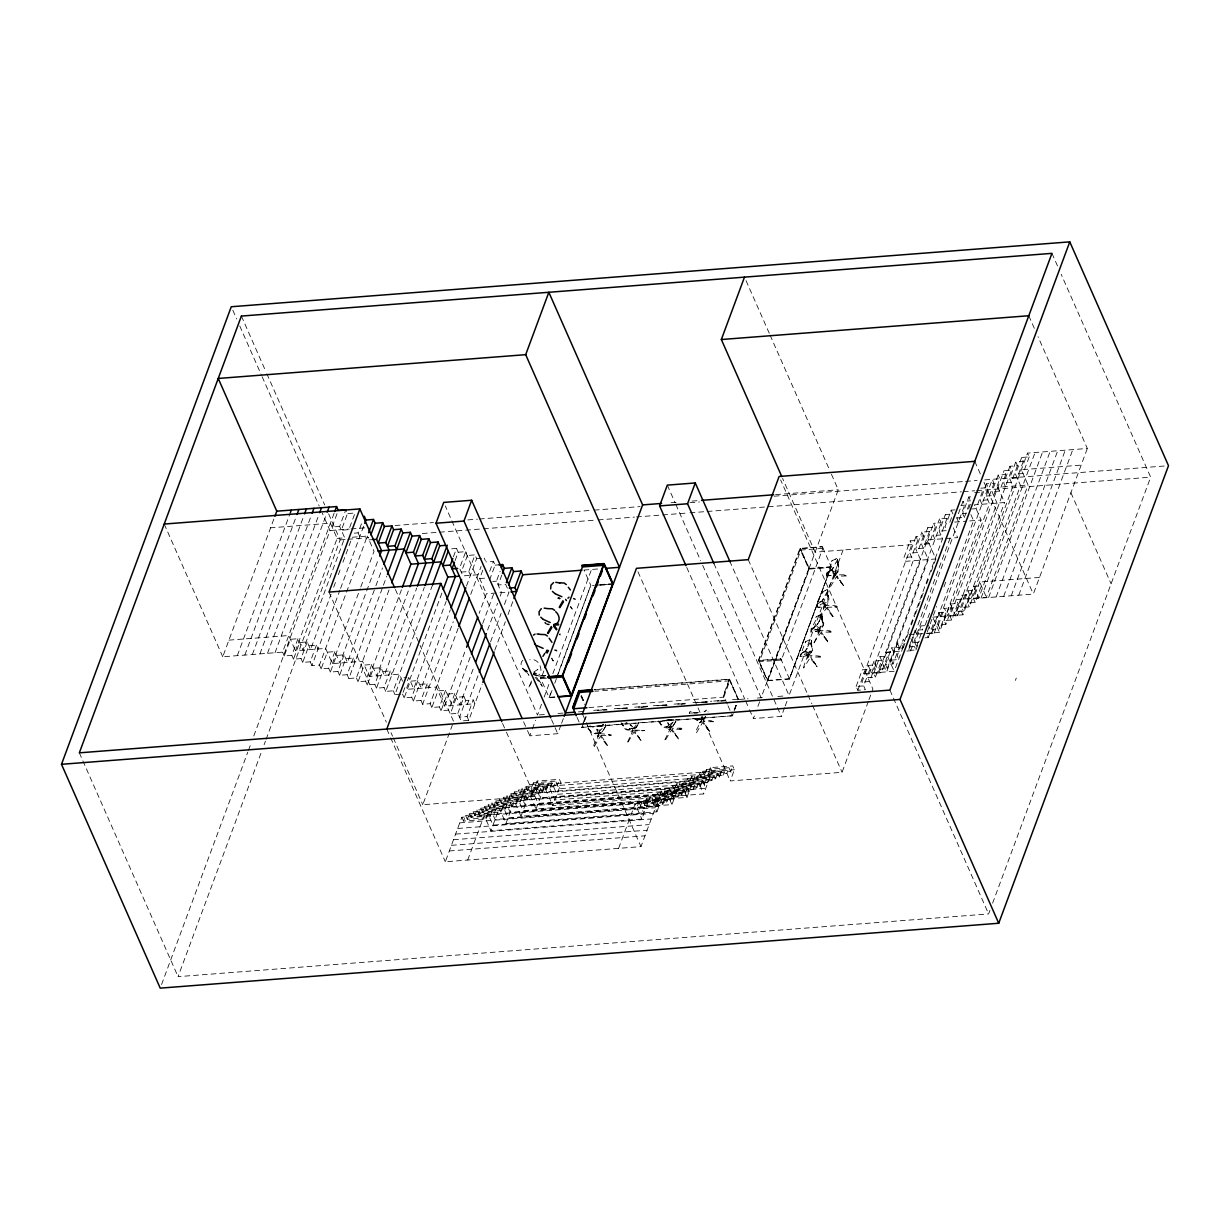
<?xml version="1.0" encoding="UTF-8"?>
<svg xmlns="http://www.w3.org/2000/svg" width="1230" height="1230" viewBox="0 0 1230 1230"><rect width="100%" height="100%" fill="white"/><g stroke="black" fill="none" stroke-linecap="round" stroke-linejoin="round"><path stroke-width="0.75" stroke-dasharray="5 3.75" d="M599.21 733.71L592.553 733.434L586.879 726.899L591.507 732.45L595.735 733.833M698.271 712.693C694.95 714.645 688.462 709.741 689.384 713.354M811.416 641.553L811.492 640.738L811.431 643.259L811.308 639.047L809.524 639.938M802.898 652.392L801.022 654.006L800.607 657.035L809.97 654.99L812.461 650.193L811.385 642.429M821.994 617.568L822.117 615.707L823.101 624.917L821.686 628.745L819.349 630.852L810.755 632.174L811.108 628.822L815.06 621.75L816.151 616.753L819.611 615.185M825.914 590.262C828.713 586.556 827.775 595.013 827.775 592.752M825.392 590.462C821.963 590.415 812.354 609.649 819.103 607.036C823.07 606.667 827.021 606.482 828.313 602.608C830.035 600.117 827.298 590.738 827.775 593.106M837.784 560.157L837.753 562.325L837.123 558.174M837.676 571.781L834.755 574.548L828.236 575.84L835.308 574.779L837.861 572.088L838.814 568.398L837.707 561.111M556.775 651.177L556.729 650.132L554.638 649.794M820.487 657.189L810.432 656.82L817.089 666.798L810.001 657.835L803.79 667.967M803.451 667.844C804.189 664.308 807.741 654.698 809.417 654.498M819.718 617.983L826.391 608.158L832.833 617.014M829.743 586.925L829.712 585.203L835.462 575.056L835.693 576.24L833.709 576.055L833.725 577.301M837.092 607.005C838.968 603.761 810.139 607.205 823.731 603.361M594.228 746.01C591.261 745.841 604.622 730.743 595.443 733.172M664.861 739.799L670.535 728.268L668.213 729.175L668.659 730.528L668.812 729.252L670.765 729.452L669.689 726.669L673.164 725.639L676.823 719.796L674.886 723.102M713.308 721.764C708.142 718.443 696.288 722.056 702.837 716.552M822.655 600.24L821.717 601.255L824.315 603.008L827.006 601.485L823.716 604.545L824.561 605.175L827.913 602.762L827.606 590.861M699.947 718.12L697.595 719.473L701.884 719.412M821.994 617.029L821.409 614.154M818.934 621.704L821.84 615.63L822.516 622.503M676.977 719.596L675.824 719.55M536.311 673.502L534.327 672.672L534.035 675.07M820.348 656.774C822.147 655.405 806.45 656.113 809.109 654.176C807.833 653.376 810.017 655.713 808.233 654.483M824.469 605.068L824.93 605.175M833.356 577.27C835.001 574.564 835.893 572.35 829.743 574.21M821.702 616.845L821.717 616.66M822.024 616.599L821.948 617.675M545.828 675.408C538.663 675.916 528.593 675.285 537.833 669.673M533.774 674.009L533.712 674.132M808.525 655.037L809.371 654.621M814.168 642.567L819.211 631.974L818.288 629.068L820.287 630.313L818.534 629.145L813.968 630.144M819.503 630.021L821.225 626.255M825.514 604.591L824.761 604.622M831.096 569.936L833.771 572.38L829.589 573.918M834.909 574.241L833.648 573.288L835.57 573.903M595.674 733.818L601.839 732.68L605.79 726.023L592.553 727.053L589.877 725.808M600.87 735.509C623.01 735.601 604.437 734.095 598.549 733.51M598.641 732.972L602.054 731.958L603.515 729.728M627.561 742.013L632.743 731.112L632.912 728.237L634.434 730.082L644.705 730.543L634.588 730.989L641.061 740.998M633.173 728.56C632.374 729.313 634.865 727.222 629.207 728.821C633.035 729.067 627.546 720.226 632.128 726.761C643.275 718.212 627.131 740.153 622.226 723.947L622.703 724.624L621.181 722.871M658.173 721.041L660.31 723.809C661.433 727.668 669.32 729.467 670.35 726.484M671.196 726.392L669.889 727.453L670.258 726.453M699.655 722.64L701.915 722.01L700.823 719.227L703.96 718.428L705.405 716.552M693.028 718.351L697.41 720.396L701.346 719.304M827.559 591.184L822.04 600.963M837.553 559.65L831.649 569.997A5.12 4.628 29.8 0 1 831.219 570.413L830.019 571.089M811.908 647.257L811.2 640.615L805.327 650.931A5.12 4.628 29.8 0 1 804.897 651.346L801.683 653.207M600.394 732.573L599.302 731.927L599.687 733.003M811.154 641.091L811.216 640.538M827.836 591.492L827.821 591.768M837.492 560.157L838.522 568.383L837.615 571.904M820.994 625.962L819.088 627.823L816.059 625.885A5.12 4.628 29.8 0 1 815.505 626.393C801.068 637.524 832.08 630.16 821.486 618.244L822.516 622.303M829.22 571.443L827.098 573.826L826.929 576.101L828.574 575.702L826.622 576.317L826.714 573.134L830.773 565.754L831.864 560.772L835.324 559.204M810.616 651.162L808.264 654.237L808.986 654.775M836.938 570.228L835.016 572.965L836.308 574.841L845.81 574.81L847.07 575.932L836.877 576.224M602.177 728.406L598.103 732.527L599.533 733.157M673.194 722.01L670.104 726.238L666.46 726.915L668.797 725.516L667.213 722.256L669.474 724.962L673.118 721.841M553.577 660.433L552.916 660.864L551.932 658.05M559.665 634.342L560.127 635.095M807.387 658.235C811.846 654.913 805.173 655.713 807.51 658.173M817.658 632.927C823.823 628.976 815.459 631.667 817.812 632.774M598.011 736.601C598.164 734.864 600.947 735.033 597.749 735.14M631.82 732.05C636.71 728.298 627.884 732.127 631.836 732.019M678.437 739.015L671.396 730.113L665.476 740.029M551.486 658.465L553.3 660.941M559.927 634.88L560.019 633.496M570.659 606.421L572.273 609.158M601.055 735.709L605.867 742.536M607.282 745.349L607.312 745.426M823.408 608.435L823.224 607.174L825.315 606.421L825.761 607.497L823.823 607.482L823.7 608.589M827.698 641.845L827.498 640.876M843.488 585.465L836.784 576.04M607.482 745.211L603.776 739.676M709.71 731.404L702.976 721.656L713.308 721.718M826.883 607.312L836.831 606.974M810.078 651.039L808.156 652.746L804.897 650.578L807.418 653.284L803.267 654.852L809.017 654.268L808.248 654.652M819.58 628.361C820.026 629.376 818.888 629.576 819.564 630.114M809.294 639.984A5.12 1.953 15.7 0 1 808.925 640.092L805.542 641.706L799.961 656.651L809.14 654.714M819.457 628.53L819.226 629.237M599.348 731.804L599.456 731.712M670.473 725.454L671.303 726.284M827.067 607.497L831.895 614.324M800.792 654.806L801.422 653.453M811.4 629.852L812.046 628.499M817.181 605.129L817.827 603.73M827.114 573.872L827.744 572.519M587.34 725.715L587.264 726.715L590.769 726.699M805.25 642.66L805.773 641.276M821.64 592.983L822.163 591.599M815.859 617.721L816.397 616.338M831.572 561.726L832.095 560.342M835.662 573.58L834.494 573.918L835.985 574.333M835.062 573.226L835.293 572.38L835.385 573.303M669.612 726.991L670.488 726.607M535.142 677.284L542.292 686.279L535.973 676.162L545.843 676.008M573.38 598.164L575.548 599.148M528.977 687.001L532.083 681.666M628.176 741.982L633.927 732.05L641.245 740.552M696.457 732.726L702.53 722.671L709.418 731.297M699.578 722.979C706.404 714.046 693.182 732.511 696.534 732.542M556.59 650.793L554.684 650.547M813.983 642.813L820.61 632.881L827.467 641.414M594.351 746.379L600.378 736.37L606.805 745.288M681.574 729.405L671.826 729.098L678.237 738.077M633.496 728.283L635.91 727.545L638.309 723.578M533.451 673.456L536.265 673.856M334.13 513.218L282.577 652.146L222.753 656.774L274.305 517.845M237.298 655.652L290.372 512.618M244.847 655.067L296.384 516.139M252.381 654.483L303.933 515.555M259.93 653.899L311.482 514.97M267.479 653.315L319.031 514.386M275.028 652.73L326.58 513.802M161.561 984.538L247.784 752.145M248.445 750.346L251.12 743.135M253.795 735.94L329.994 530.561L322.275 513.079M297.968 638.724L291.802 655.375L284.253 655.959L290.418 639.308L297.968 638.724L303.011 650.147L344.677 537.833L339.649 526.425L345.815 509.774L347.49 513.587L341.325 530.222L348.874 529.638L355.039 513.002L347.49 513.587M337.035 513.694L332.1 527.009L339.649 526.425M402.564 681.22L399.443 674.163L369.261 676.5L362.543 661.279L332.361 663.616L325.643 648.395L295.461 650.732L337.128 538.417L330.424 523.196L270.6 527.824M307.193 641.952L301.027 658.588L293.478 659.172L299.643 642.537L307.193 641.952L310.56 649.563L331.055 594.29M989.935 910.354L988.613 913.936L178.058 976.651L261.421 751.976M264.081 744.796L265.419 741.198M266.08 739.399L340.11 539.893L328.533 513.663M316.418 645.166L310.252 661.817L302.703 662.401L308.868 645.75L316.418 645.166L318.093 648.979M333.699 587.171L335.682 581.821M338.327 574.687L340.326 569.336M342.97 562.202L351.565 539.032M359.775 536.664L358.099 532.867L362.42 521.212M352.226 537.249L367.324 536.08L319.477 665.03L311.928 665.615L339.926 590.154M340.587 588.37L364.095 525.01M334.868 651.608L328.702 668.259L321.153 668.843L327.318 652.192L334.868 651.608L339.911 663.032L378.271 559.635M332.361 663.616L360.144 588.74M360.805 586.956L374.028 551.301L367.324 536.08M344.093 654.837L337.927 671.472L330.378 672.057L336.543 655.421L344.093 654.837L347.46 662.447L375.227 587.571M353.318 658.05L347.152 674.701L339.603 675.285L345.768 658.634L353.318 658.05L354.993 661.863M375.888 585.788L382.515 567.952M389.003 589.97L356.377 677.915L348.828 678.499L382.776 586.987M383.437 585.203L386.743 576.286M371.768 664.492L365.602 681.143L358.053 681.727L364.218 665.076L371.768 664.492L376.811 675.916L409.221 588.555M369.261 676.5L401.672 589.139M380.993 667.721L374.827 684.357L367.278 684.941L373.443 668.305L380.993 667.721L384.344 675.332L416.77 587.971M390.218 670.934L384.052 687.585L376.503 688.17L382.668 671.519L390.218 670.934L391.893 674.747M432.514 585.019L393.277 690.799L385.728 691.383L424.304 587.387M400.611 694.166L394.953 694.612L401.118 677.961L406.776 677.53M403.117 692.352L404.962 687.37M407.438 680.713L408.668 677.376L413.711 688.8L446.121 601.439M453.424 556.744L456.515 548.426L450.857 548.872M441.877 593.106L406.161 689.384L436.343 687.047L444.737 706.066L474.918 703.729L473.243 699.932L465.693 700.516L459.528 717.152L467.062 716.567L473.243 699.932M417.893 680.605L411.727 697.241L404.178 697.825L410.343 681.189L417.893 680.605L421.244 688.216L450.349 609.773M455.1 560.557L458.19 552.239L456.515 548.426M458.19 552.239L465.74 551.655L459.559 568.291L462.926 575.901L478.009 574.733L486.404 593.752L479.131 613.37M427.118 683.818L420.952 700.47L413.403 701.054L419.568 684.403L427.118 683.818L428.793 687.632M467.415 555.453L461.25 572.104L468.784 571.52L474.965 554.868L467.415 555.453L465.74 551.655M458.175 628.223L430.177 703.683L422.628 704.267L453.27 621.673M466.493 586.018L476.64 558.681L474.965 554.868M470.736 594.336L481.099 566.415M445.568 690.261L439.402 706.912L431.853 707.496L438.018 690.845L445.568 690.261L452.286 705.482L470.798 655.575M482.775 570.213L479.7 578.546L487.234 577.962M489.709 571.304L493.415 561.311L485.865 561.895M454.793 693.489L448.627 710.125L441.078 710.709L447.243 694.074L454.793 693.489L459.82 704.898L474.38 665.676M489.54 580.099L495.09 565.124L493.415 561.311M444.737 706.066L465.909 649.025M500.18 596.15L501.502 592.583L496.459 581.175L500.164 571.197M482.714 623.487L493.953 593.168M501.84 574.994L498.15 584.988L505.684 584.404L507.375 588.201M868.319 701.484L842.043 772.302L730.236 780.942L734.402 769.719L732.726 765.906L710.371 767.643L712.047 771.441L703.714 793.904L552.777 805.589L561.111 783.126L559.435 779.313L537.08 781.05L538.755 784.848L534.589 796.087L422.782 804.743L453.655 721.549L420.06 645.381M487.603 630.021L497.535 603.284M457.837 713.354L464.018 696.703L456.468 697.287L450.303 713.938L457.837 713.354L461.204 720.965L468.753 720.38L482.191 684.126M477.963 675.793L467.369 704.313L464.018 696.703M490.524 641.922L501.102 613.401M504.423 604.484L509.051 591.999L486.404 593.752M494.768 650.255L505.346 621.734M507.99 614.6L513.279 600.332M657.496 802.129L640.984 846.624L445.322 861.769L461.834 817.258L657.496 802.129L659.172 805.927L636.817 807.664L638.893 802.037L661.248 800.315L662.939 804.113L640.569 805.85L642.66 800.238L665.015 798.501L666.691 802.298L644.336 804.036L646.411 798.424L648.102 802.221M487.956 813.722L485.881 819.334L463.526 821.071L465.601 815.444L487.956 813.722L492.999 825.13L643.936 813.461L638.893 802.037M491.723 811.908L489.648 817.52L467.277 819.257L469.368 813.645L491.723 811.908L495.075 819.518L646.011 807.833L642.66 800.238M495.49 810.093L493.399 815.721L471.044 817.443L473.12 811.831L495.49 810.093L497.166 813.906M672.533 794.872L670.458 800.499L474.811 815.628L476.886 810.017L672.533 794.872L674.225 798.685L651.854 800.407L653.945 794.795L676.3 793.073L677.976 796.871L655.621 798.608L657.696 792.981L680.067 791.259L681.743 795.057L659.388 796.794L661.463 791.182L683.818 789.445L685.51 793.258L489.848 808.387L488.172 804.589L510.527 802.852L512.218 806.665M503.009 806.48L500.933 812.092L478.562 813.83L480.653 808.202L503.009 806.48L508.052 817.889L658.973 806.219L653.945 794.795M506.775 804.666L504.684 810.278L482.329 812.015L484.405 806.403L506.775 804.666L510.127 812.277L661.063 800.592L657.696 792.981M510.527 802.852L508.451 808.479L486.096 810.201L488.172 804.589M467.692 860.047L484.205 815.536L490.908 830.757L641.845 819.072L650.178 796.61L656.897 811.831L505.961 823.516L499.242 808.295L490.908 830.757M489.848 808.387L491.938 802.775L687.585 787.63L689.261 791.444L666.906 793.166L668.982 787.554L691.352 785.832L693.028 789.629L670.673 791.367L672.749 785.739L695.104 784.017L696.795 787.815L674.424 789.552L676.515 783.941L698.871 782.203L700.547 786.016L504.9 801.145L503.224 797.348L525.579 795.61L527.255 799.423M554.868 697.241L549.118 697.641L540.293 677.607L545.889 676.884M518.061 799.239L515.97 804.851L493.614 806.588L495.69 800.961L518.061 799.239L523.088 810.647L674.025 798.977L668.982 787.554M546.474 678.222L541 678.653L544.337 669.643M521.812 797.424L519.737 803.036L497.381 804.774L499.457 799.162L521.812 797.424L525.179 805.035L676.1 793.35L672.749 785.739M525.579 795.61L523.503 801.222L501.133 802.959L503.224 797.348M504.9 801.145L506.975 795.533L702.638 780.389L704.313 784.202L681.958 785.924L684.034 780.312L706.389 778.59L708.08 782.388L685.71 784.125L687.801 778.498L710.156 776.776L711.832 780.573L689.476 782.311L691.552 776.699L713.923 774.962L715.599 778.774L519.952 793.904L518.26 790.106L540.631 788.369L542.307 792.182M560.957 725.024L557.744 733.695L529.792 735.848L531.714 730.651M532.359 728.913L535.573 720.257M541.508 704.267L537.51 715.061L445.275 505.93M544.167 697.072L548.841 684.495M552.839 673.717L591.522 569.459M533.097 791.997L531.022 797.609L508.666 799.331L510.742 793.719L533.097 791.997L538.14 803.405L689.077 791.736L684.034 780.312M549.118 697.641L551.916 690.122M556.59 677.515L590.8 585.326L584.173 570.305M552.055 690.461L549.241 697.333L554.715 696.903M554.73 683.265L557.405 676.054M558.066 674.255L590.677 585.649L594.336 585.357M534.789 795.795L512.418 797.532L514.509 791.905L536.864 790.183L540.216 797.793L691.152 786.108L687.801 778.498M505.961 823.516L514.294 801.053L521.013 816.259L671.934 804.589L680.267 782.126L686.986 797.348L536.049 809.017L529.346 793.796L521.013 816.259M540.631 788.369L538.54 793.98L516.185 795.718L518.26 790.106M519.952 793.904L522.027 788.292L717.674 773.147L719.365 776.96L696.995 778.682L699.086 773.07L721.441 771.348L723.117 775.146L700.762 776.883L702.837 771.256L725.208 769.534L723.117 775.146M548.149 784.755L546.074 790.367L523.703 792.089L525.794 786.477L548.149 784.755L554.868 799.977L705.789 788.292L699.086 773.07M551.916 782.941L549.825 788.553L527.47 790.29L529.546 784.663L551.916 782.941L556.944 794.349L707.88 782.68L702.837 771.256M533.313 782.864L531.237 788.476L553.592 786.739L555.668 781.127L533.313 782.864L536.664 790.475M537.08 781.05L534.989 786.662L557.359 784.94L559.435 779.313M561.603 723.286L564.17 716.352M536.049 809.017L544.383 786.554L552.777 805.589M582.712 724.193L585.741 716.029M581.913 727.437L585.987 716.444M584.327 721.672L586.218 716.552M618.613 848.362L635.126 803.851L641.845 819.072M656.897 811.831L665.23 789.368L671.934 804.589M662.939 804.113L665.015 798.501M666.691 802.298L668.782 796.686L670.458 800.499M677.976 796.871L680.067 791.259M681.743 795.057L683.818 789.445M685.51 793.258L687.585 787.63M588.863 707.573L723.763 697.133L723.179 695.78L729.344 679.145L594.444 689.584M727.268 704.098L723.594 695.75L729.651 679.421L594.336 689.892M723.763 697.133L729.821 680.805L594.92 691.245M686.986 797.348L695.319 774.885L703.714 793.904M693.028 789.629L695.104 784.017M696.795 787.815L698.871 782.203M700.547 786.016L702.638 780.389M706.604 769.457L704.529 775.069L726.884 773.332L728.96 767.72L706.604 769.457L709.956 777.053L559.035 788.738L555.668 781.127M710.371 767.643L708.28 773.255L730.651 771.518L732.726 765.906M704.313 784.202L706.389 778.59M732.004 715.814L582.036 727.115M734.11 710.171L736.078 704.821M729.651 679.421L738.477 699.455L729.344 679.145M734.418 710.048L736.309 704.944M581.498 727.468L732.419 715.783L737.877 701.085M711.832 780.573L713.923 774.962M789.614 678.729L767.243 680.467L758.418 660.433L799.854 548.749L822.332 546.704L800.392 548.396L758.71 660.71L767.551 680.744L789.491 679.052L831.173 566.738L822.332 546.704M715.599 778.774L717.674 773.147M719.365 776.96L721.441 771.348M767.243 680.467L808.694 568.783L799.854 548.749M784.556 707.727L781.342 716.383L753.39 718.551L755.312 713.354M757.895 706.42L760.463 699.486M767.274 681.113L761.109 697.748L701.423 562.433M808.956 568.798L838.276 489.771L830.527 472.197M767.551 680.744L809.217 568.429L800.392 548.396M800.269 548.718L809.263 569.075L767.812 680.774L758.833 660.402M789.491 679.052L780.773 658.696L758.418 660.433M822.808 548.349L800.868 550.056L759.417 661.74L781.373 660.049L822.808 548.349L822.209 547.012M830.773 567.414L789.337 679.098L830.773 567.414L809.263 569.075M785.201 705.989L788.415 697.318M843.073 549.995L789.06 695.596L730.159 562.033M856.142 686.463L862.307 669.827L869.856 669.243L863.691 685.879L856.142 686.463L857.817 690.261L865.367 689.692L861.999 682.081L868.18 665.43L875.729 664.846L869.548 681.497L861.999 682.081M953.327 527.839L957.647 537.618L927.451 539.955L935.846 558.974L905.664 561.311L903.989 557.513L910.154 540.877L917.703 540.293L916.027 536.48L923.576 535.896L921.9 532.098L929.434 531.514L927.758 527.701L935.307 527.116L933.632 523.319L941.181 522.735L939.505 518.922L947.039 518.337L945.363 514.54L951.021 514.109M857.817 690.261L911.83 544.675L910.154 540.877M868.18 665.43L871.532 673.041L913.214 560.726L909.846 553.116L916.027 536.48M917.703 540.293L911.522 556.929L903.989 557.513M874.053 661.048L867.873 677.684L875.422 677.1L881.587 660.464L874.053 661.048L879.081 672.456L920.747 560.142L915.72 548.734L921.9 532.098M923.576 535.896L917.395 552.547L909.846 553.116M873.746 673.302L879.911 656.651L887.46 656.067L881.295 672.718L873.746 673.302L875.422 677.1M879.911 656.651L886.63 671.872L928.296 559.558L921.593 544.352L927.758 527.701M929.434 531.514L923.269 548.149L915.72 548.734M893.426 669.597L885.785 652.269L933.632 523.319M879.711 669.135L885.877 652.5L893.426 651.915L891.658 647.887L899.207 647.303L893.026 663.939L885.477 664.523L887.261 668.551L879.711 669.135L881.295 672.718M868.964 699.716L872.916 689.108L780.666 479.961M926.928 543.506L928.45 539.401M935.307 527.116L929.127 543.768L921.593 544.352M885.477 664.523L891.658 647.887M935 539.37L933.324 535.573L939.505 518.922M893.334 651.685L941.181 522.735M887.261 668.551L893.426 651.915M893.026 663.939L891.35 660.126L897.516 643.49L903.174 643.059M885.785 652.269L900.883 651.101L942.549 538.786L939.197 531.176L945.363 514.54M947.039 518.337L940.873 534.989L933.324 535.573M955.003 509.866L951.236 510.158L945.055 526.794L946.746 530.591L939.197 531.176M895.502 667.721L904.096 644.551M906.741 637.417L908.724 632.066M911.369 624.948L914.674 616.03M915.335 614.247L923.945 591.077M926.59 583.942L928.573 578.592M931.218 571.458L935.846 558.974M903.22 647.903L905.065 642.906M949.821 522.273L951.682 517.277M906.848 651.054L910.63 650.762L908.955 646.965L912.66 636.986M913.275 635.31L915.12 630.329L922.669 629.745L920.993 625.932L924.76 625.64M958.477 521.812L956.802 518.014L962.967 501.379L970.516 500.795M950.098 538.202L908.417 650.516L914.09 650.086M910.63 650.762L964.643 505.176L962.967 501.379M908.955 646.965L916.488 646.38L914.812 642.567L920.993 625.932M956.802 518.014L964.335 517.43L962.66 513.617L968.84 496.982L972.607 496.689M916.488 646.38L922.669 629.745M964.335 517.43L969.901 502.455M915.966 649.932L919.271 641.015M925.237 624.978L927.22 619.628M927.881 617.844L929.865 612.494M970.378 504.238L968.533 509.235L976.082 508.651L982.247 492.015L980.571 488.202L988.12 487.618L986.445 483.821L993.994 483.236L992.303 479.423L986.137 496.074L989.489 503.67L947.823 615.984L944.471 608.373L952.005 607.789L945.839 624.44L938.29 625.024L939.966 628.822L932.417 629.406L934.108 633.219L926.559 633.804L928.235 637.601L922.577 638.032M927.174 632.128L932.109 618.828M933.386 615.369L936.691 606.467M943.979 586.848L945.962 581.498M928.235 637.601L934.4 620.966M932.417 629.406L938.598 612.771L946.147 612.186L939.966 628.822M981.94 504.254L980.264 500.456L986.445 483.821M934.108 633.219L988.12 487.618M938.29 625.024L944.471 608.373M993.994 483.236L987.813 499.872L980.264 500.456M926.236 633.404L939.443 632.374L981.11 520.059L974.406 504.838L1004.587 502.517L997.868 487.295L1028.065 484.958L1021.346 469.737L1081.17 465.109M944.163 620.627L950.329 603.991L957.878 603.407L951.713 620.043L944.163 620.627L945.839 624.44M950.329 603.991L955.372 615.4L997.038 503.101L992.01 491.677L998.176 475.041L1005.725 474.457L1004.049 470.644L1011.598 470.06L1009.922 466.262L1017.456 465.678L1015.78 461.88L1023.329 461.296L1021.653 457.483L1029.203 456.899L1027.527 453.101L1087.335 448.473L1038.043 336.697M951.713 620.043L950.021 616.245L1004.049 470.644M1005.725 474.457L999.544 491.093L992.01 491.677M955.895 611.848L962.075 595.212L969.609 594.628L963.444 611.264L955.895 611.848L957.57 615.661L950.021 616.245M1005.417 486.711L1003.742 482.898L1009.922 466.262M957.57 615.661L1011.598 470.06M961.768 607.466L967.933 590.831L975.482 590.246L969.317 606.882L961.768 607.466L963.444 611.264M967.933 590.831L971.3 598.441L1012.967 486.127L1009.615 478.516L1015.78 461.88M1017.456 465.678L1011.291 482.314L1003.742 482.898M932.724 617.153L962.921 614.816L1004.587 502.517M967.626 603.069L973.806 586.433L981.356 585.849L975.175 602.485L967.626 603.069L969.317 606.882M973.806 586.433L978.834 597.857L1020.516 485.543L1015.473 474.119L1021.653 457.483M1023.329 461.296L1017.149 477.932L1009.615 478.516M975.175 602.485L973.499 598.687L1027.527 453.101M1029.203 456.899L1023.022 473.535L1015.473 474.119M981.048 598.103L1035.06 452.517M962.921 614.816L956.202 599.594L986.383 597.273L1028.065 484.958M988.597 597.519L1042.61 451.933M996.146 596.934L1050.159 451.349M1003.68 596.35L1057.708 450.764M1011.229 595.766L1065.257 450.18M1018.778 595.182L1072.806 449.596M973.499 598.687L1033.323 594.059L1087.335 448.473M1015.396 680.421L1016.288 678.007M992.61 903.174L1150.665 477.163L1061.198 274.321M813.891 629.96C823.116 629.668 813.061 625.132 816.259 625.655M595.351 732.988C600.194 734.187 594.797 727.115 596.842 729.113M843.488 585.588L836.323 576.901L830.373 586.879M597.365 736.432L597.242 735.371M535.25 675.316C544.982 677.838 541.385 657.358 530.345 659.818A5.12 2.537 -0.3 0 1 529.761 659.711M705.497 716.721L703.99 718.981L700.885 719.981M604.653 727.945L603.869 729.359M534.297 674.486L534.343 673.809M825.53 605.083L819.78 616.461L820.287 618.152M669.658 726.715L670.396 726.592M637.509 725.254C636.633 730.251 625.593 732.05 623.072 725.715L621.135 723.163M674.763 723.348L672.856 726.438L670.427 727.299M701.93 719.073L701.607 718.013M638.508 723.363L638.923 722.656L637.647 725.008M604.668 727.699L605.944 726.023L605.345 724.178M809.309 654.837L812.123 650.609L810.878 643.29L811.892 647.364M831.28 631.974L830.096 630.805L820.256 630.252M531.483 680.99L529.023 687.232M833.755 567.291L832.756 568.783M823.823 598.549L822.701 600.179M818.058 623.287L816.889 624.994M807.433 648.225L806.434 649.686M701.623 719.565L702.53 718.781M819.534 620.827L817.043 624.748M533.912 674.071L534.712 673.517M598.826 733.28L600.255 732.911M831.111 569.751L831.895 570.074M832.464 569.121C830.542 571.812 836.938 571.965 836.846 570.059M823.731 603.423C820.056 595.597 810.355 613.555 825.807 605.083M572.058 608.758L570.213 606.821M702.438 716.152L701.085 717.398M522.812 660.218C517.446 665.753 525.579 671.411 528.915 675.316M831.526 570.105L828.005 572.273M816.136 625.993L812.292 628.269M805.327 650.931L802.836 652.469M602.116 725.393L603.684 724.163L601.562 725.639M818.073 603.53L821.271 601.654A5.12 4.628 29.8 0 0 821.717 601.301M836.8 558.405L835.846 559.004M819.103 629.283L819.165 629.468M598.81 732.803L599.533 732.88M820.948 614.493L820.133 614.985M833.31 616.676L829.804 611.464M534.297 674.363L533.343 674.148M658.634 721.164L662.955 726.5L670.119 727.145M689.2 713.062L692.921 713M706.743 710.048L704.006 711.832A5.12 3.459 72.7 0 0 704.344 711.724L706.881 710.048L708.08 711.909M700.808 719.519L697.056 720.027L693.043 718.105M681.943 728.898C681.697 726.684 671.703 730.19 670.734 726.853M627.023 722.625L625.916 722.64M697.994 712.508L693.843 712.939M668.69 719.95L662.816 720.657M669.474 726.945L670.857 726.638M668.72 719.95L674.132 719.55M599.348 725.9L600.717 725.808L592.629 726.561M671.549 719.565L670.535 719.627M596.827 729.082L597.565 730.082C595.212 729.052 601.147 731.742 602.177 728.268M671.795 719.55L662.693 720.38M671.119 502.701L678.714 502.117M692.013 501.087L699.609 500.502M775.592 494.614L838.276 489.771M329.994 530.561L349.136 529.085M351.042 528.946L366.371 527.747M395.076 525.533L433.375 522.566M467.83 519.906L477.394 519.168M479.316 519.014L592.26 510.281M594.182 510.127L640.123 506.576M689.892 502.716L699.47 501.978M774.131 496.197L963.659 481.53M965.581 481.391L977.066 480.5M984.723 479.9L1164.672 465.986M354.317 533.159L358.099 532.867M337.128 538.417L344.677 537.833M340.11 539.893L345.845 539.447M347.752 539.293L368.785 537.664M422.305 533.528L437.603 532.344M439.51 532.19L481.576 528.946M483.482 528.792L596.273 520.059M598.18 519.921L634.511 517.107M636.417 516.954L688.031 512.971M689.953 512.818L705.236 511.634M707.158 511.48L961.414 491.816M963.321 491.662L974.79 490.77M976.697 490.632L1150.665 477.163M974.698 492.6L982.247 492.015M369 539.893L372.767 539.601M986.137 496.074L993.686 495.49L999.852 478.839L998.176 475.041M960.876 505.469L964.643 505.176M962.66 513.617L966.442 513.325M476.64 558.681L482.298 558.236M954.695 522.104L966.011 521.228M969.793 520.936L981.11 520.059M495.09 565.124L498.873 564.831M583.881 570.059L598.979 568.89M911.83 544.675L815.121 552.162L782.572 478.362M492.692 581.467L496.459 581.175M599.933 584.619L612.74 583.635M809.217 568.429L831.173 566.738M596.166 585.219L608.958 584.235M808.694 568.783L831.049 567.045M599.963 585.28L612.771 584.281M228.934 640.138L288.743 635.51L295.461 650.732M1039.488 577.423L979.68 582.051L986.383 597.273M909.262 634.711L924.345 633.542M914.812 642.567L918.595 642.275M540.293 677.607L545.766 677.192M758.71 660.71L780.65 659.019M891.35 660.126L897.008 659.695M894.179 671.288L863.983 673.625L862.307 669.827M593.675 710.356L606.744 709.356M614.201 708.772L627.254 707.757M634.711 707.188L647.764 706.174M653.407 705.743L666.599 704.713M674.132 704.129L685.433 703.253M692.967 702.684L711.801 701.223M713.692 701.069L724.993 700.193M732.527 699.609L738.185 699.178M539.37 714.907L544.952 714.476M558.005 713.462L565.462 712.893M578.5 711.878L584.112 711.447M597.303 710.387L606.621 709.664M617.814 708.788L627.146 708.08M638.324 707.204L647.657 706.481M657.051 705.759L666.476 705.036M677.776 704.16L685.31 703.575M696.611 702.699L707.927 701.823M717.336 701.1L724.87 700.516M738.753 699.486L748.071 698.763M757.388 698.04L764.829 697.456M777.883 696.457L785.324 695.873M603.315 710.264L607.113 709.971M622.318 708.788L628.023 708.357M641.322 707.327L647.011 706.881M662.217 705.713L667.921 705.267M681.22 704.237L685.018 703.944M702.115 702.622L707.819 702.176M721.118 701.146L724.916 700.854M538.755 784.848L734.402 769.719M459.759 822.87L655.405 807.741M457.668 828.497L653.33 813.353M455.592 834.109L651.239 818.965M453.501 839.721L649.163 824.592M451.425 845.333L647.072 830.204M449.334 850.96L644.997 835.816M573.441 598.902L575.179 599.41M689.999 711.34L691.199 711.755M537.756 669.381L533.62 672.195M633.588 728.468L631.897 728.283L632.312 729.144M527.47 671.334L524.134 669.474L525.225 670.273M527.255 671.411L526.24 671.011M528.931 675.039L525.425 670.535M534.804 675.101L533.866 674.501M524.749 670.089L522.842 668.382M830.819 632.266L821.04 631.866L827.483 640.845M660.664 723.793L658.957 721.426L659.895 722.64M667.844 722.84L668.613 723.855L667.798 722.548M538.955 680.482L541.077 683.357M637.54 735.325L639.662 738.2M705.897 725.931L708.019 728.837M659.465 722.041L660.003 722.81M622.811 724.778L623.41 725.7M589.047 729.144L589.647 730.051M1051.942 253.349L1058.123 267.341M1028.803 315.741L1034.953 329.717M1070.915 492.738L1111.09 583.835M974.775 461.327L980.94 475.303M984.015 482.283L1033.323 594.059M968.84 496.982L969.947 499.518M970.885 514.555L973.56 520.644L931.894 632.958L928.542 625.347M951.236 510.158L952.912 513.956M962.075 595.212L963.751 599.025M938.598 612.771L940.274 616.568M933.293 618.429L939.443 632.374M915.12 630.329L916.796 634.127M910.938 638.524L915.258 648.302M746.041 280.655L769.304 333.361M770.072 335.129L829.758 470.429M904.511 641.645L903.389 639.108L897.223 655.744L898.331 658.281M897.516 643.49L900.883 651.101M889.89 690.107L988.613 913.936M748.255 559.665L807.157 693.213M807.941 694.981L811.815 703.76M812.584 705.513L842.043 772.302M780.773 658.696L781.373 660.049M713.907 563.509L781.342 716.383M667.321 485.127L675.07 502.686M675.854 504.454L700.654 560.68M686.74 567.43L744.857 699.224M745.641 700.977L748.747 708.003M749.516 709.756L753.39 718.551M729.236 679.452L738.062 699.486M728.006 705.774L732.419 715.783M728.96 767.72L732.327 775.331M638.001 571.812L701.285 715.291M702.053 717.044L730.236 780.942M691.552 776.699L693.243 780.496M676.515 783.941L678.191 787.738M661.463 791.182L663.139 794.98M581.467 695.765L584.404 702.453M581.221 695.811L584.219 702.607M580.929 696.119L584.604 704.452M582.436 713.907L585.526 720.888M586.295 722.64L640.984 846.624M577.07 717.444L579.284 722.456M540.401 677.299L541 678.653M484.19 558.097L485.312 560.634M551.532 719.627L557.744 733.695M468.784 571.52L470.475 575.317M523.58 721.795L526.686 728.821M527.47 730.574L529.792 735.848M502.547 723.424L505.622 730.436M506.406 732.173L534.589 796.087M525.794 786.477L527.47 790.29M522.027 788.292L523.703 792.089M514.509 791.905L516.185 795.718M510.742 793.719L512.418 797.532M506.975 795.533L508.666 799.331M467.062 716.567L468.753 720.38M499.457 799.162L501.133 802.959M495.69 800.961L497.381 804.774M491.938 802.775L493.614 806.588M395.368 589.401L419.292 643.644M484.405 806.403L486.096 810.201M439.402 706.912L441.078 710.709M480.653 808.202L482.329 812.015M430.177 703.683L431.853 707.496M476.886 810.017L478.562 813.83M473.12 811.831L474.811 815.628M420.952 700.47L422.628 704.267M469.368 813.645L471.044 817.443M465.601 815.444L467.277 819.257M411.727 697.241L413.403 701.054M241.388 316.064L266.064 372.014M266.849 373.766L324.689 504.915M461.834 817.258L463.526 821.071M402.502 694.028L404.178 697.825M232.824 310.237L236.667 318.985M239.758 325.981L261.344 374.935M262.128 376.688L319.2 506.084M393.277 690.799L394.953 694.612M384.052 687.585L385.728 691.383M374.827 684.357L376.503 688.17M329.01 592.107L386.358 722.148M391.002 732.68L392.555 736.201M393.339 737.954L422.782 804.743M365.602 681.143L367.278 684.941M386.789 729.036L389.864 736.032M390.633 737.769L445.322 861.769M356.377 677.915L358.053 681.727M347.152 674.701L348.828 678.499M337.927 671.472L339.603 675.285M328.702 668.259L330.378 672.057M319.477 665.03L321.153 668.843M310.252 661.817L311.928 665.615M301.027 658.588L302.703 662.401M291.802 655.375L293.478 659.172M282.577 652.146L284.253 655.959M164.22 524.057L222.753 656.774M79.335 752.837L178.058 976.651M701.454 718.228L701.73 719.027M670.319 725.669L670.596 726.469M837.476 563.279L837.2 562.295L838.23 566.323L837.2 562.264L837.63 563.924M828.021 596.519L827.406 594.044L828.313 598.026L827.959 596.181L828.144 597.027M810.878 643.29L811.308 644.858M827.575 594.582L827.267 593.521M811.185 644.259L811.231 644.505M837.2 562.295L837.553 563.571M821.64 618.767L821.917 619.905M827.698 595.182L827.267 593.613L827.606 594.828M838.076 565.769L837.968 565.246M822.378 621.75L822.255 621.242M811.754 646.703L811.646 646.196M837.722 562.064L837.661 561.664M811.4 642.998L811.385 642.168M837.415 562.064L837.415 561.833M835.616 559.05A5.12 1.953 15.7 0 1 835.247 559.158M825.668 590.308A5.12 1.953 15.7 0 1 825.315 590.415M819.903 615.031A5.12 1.953 15.7 0 1 819.534 615.138M602.177 725.408A5.12 3.459 72.7 0 1 601.778 725.577M526.225 671.057A5.12 4.044 50 0 1 525.687 670.765M830.019 631.528L828.882 631.559L830.066 631.528M544.967 675.824L543.814 675.854L544.998 675.824M845.733 575.532L844.626 575.579L845.779 575.532M835.8 606.79L834.693 606.836L835.846 606.79M819.411 656.466L818.304 656.513L819.457 656.466M680.82 728.76L679.683 728.79L680.82 728.76M643.582 730.666L642.429 730.697L643.613 730.651M609.803 735.017L608.666 735.048L609.849 735.017M711.97 721.318L710.848 721.349L712.001 721.318M621.673 723.317L622.657 724.532L621.704 723.317M658.988 721.964L659.096 722.102M631.359 725.762L630.544 724.608L631.344 725.731M826.145 639.062L824.023 636.187L826.114 639.047M841.827 583.066L839.69 580.145L841.827 583.066M815.505 664L813.368 661.079L815.505 664M676.9 736.309L674.793 733.418L676.884 736.278"/><path stroke-width="1.5" d="M556.867 629.268L553.93 624.994L558.712 624.871M540.616 634.403A5.12 2.537 -0.3 0 0 541.231 634.449L545.29 634.619L547.396 636.018M61.5 764.307L231.271 306.747L1069.777 241.864L1168.5 465.693L998.729 923.253L160.223 988.136L61.5 764.307L900.006 699.44L1069.777 241.864M274.92 516.185L276.781 511.188L218.233 378.456L525.687 354.671L548.841 292.279L642.629 504.9L613.293 583.942M290.372 512.618L291.31 510.066M297.014 514.463L298.859 509.481M304.548 513.879L306.408 508.897M312.097 513.294L313.957 508.313M319.646 512.71L321.507 507.729M327.195 512.126L329.04 507.144M334.745 511.557L336.589 506.56L276.781 511.188M164.22 524.057L359.867 508.913L329.01 592.107L440.801 583.451L501.779 721.687M364.71 523.35L365.94 520.029L364.264 516.216M368.554 532.759L373.49 519.444L365.94 520.029M370.845 534.896L375.165 523.242L373.49 519.444M379.593 556.068L381.577 550.717L376.549 539.309L382.714 522.658L375.165 523.242M384.39 526.471L378.225 543.107L385.774 542.522L391.94 525.887L384.39 526.471L382.714 522.658M393.615 529.684L387.45 546.335L394.999 545.751L401.165 529.1L393.615 529.684L391.94 525.887M383.837 564.401L389.126 550.133L385.774 542.522M387.404 574.502L402.84 532.913L401.165 529.1M391.647 582.836L410.39 532.329L402.84 532.913M412.065 536.126L405.9 552.777L413.449 552.193L419.615 535.542L412.065 536.126L410.39 532.329M402.333 587.356L410.928 564.186L404.224 548.964L377.81 551.009M421.29 539.355L415.125 555.991L422.674 555.407L428.84 538.771L421.29 539.355L419.615 535.542M409.882 586.772L418.477 563.601L413.449 552.193M522.043 718.274L436.004 523.227L443.723 502.424L471.674 500.256L565.462 712.893L574.779 712.17M430.515 542.568L424.35 559.22L431.884 558.635L438.065 541.984L430.515 542.568L428.84 538.771M417.431 586.187L426.026 563.017L422.674 555.407M424.965 585.603L439.74 545.797L438.065 541.984M432.514 585.019L447.29 545.213M448.35 550.686L442.8 565.662L450.334 565.077L452.809 558.42M386.789 729.036L440.801 583.451M550.763 717.874L463.956 521.059L471.674 500.256M443.2 589.554L447.828 577.07L441.109 561.849L410.928 564.186M454.485 562.218L452.025 568.875L457.683 568.445M446.782 599.656L455.377 576.486L450.334 565.077M451.01 607.989L461.604 579.468M454.593 618.106L465.832 587.802M458.836 626.439L469.414 597.903M466.57 647.241L477.809 616.937M501.41 567.86L502.64 564.539L498.873 564.831M471.459 653.791L482.052 625.271M502.47 573.334L504.315 568.337L502.64 564.539M475.702 662.124L486.28 633.588M506.314 582.728L511.865 567.753L504.315 568.337M508.605 584.88L513.54 571.566L511.865 567.753M479.285 672.226L489.863 643.705M510.927 591.861L516.6 591.415L514.909 587.617L521.09 570.981L513.54 571.566M482.852 682.343L494.106 652.038M513.94 598.549L522.765 574.779L521.09 570.981M544.998 667.844L582.436 566.953L581.959 565.308L603.899 563.601L612.74 583.635L571.058 695.949L562.233 675.916L603.899 563.601M558.374 696.626L571.596 695.611L562.756 675.577L604.207 563.878L581.836 565.615M568.275 662.54L571.627 653.53M576.978 639.123L578.976 633.711M584.327 619.305L586.326 613.893M593.014 595.889L595.013 590.477M596.35 586.879L598.364 581.467M600.363 576.071L602.362 570.659M571.596 695.611L613.032 583.912L604.207 563.878M564.17 716.352L612.771 584.281L603.776 563.909M576.347 715.783L572.657 707.435L578.715 691.106L592.43 690.045M586.971 707.711L573.672 708.741L573.072 707.404L579.253 690.753L592.553 689.738M573.672 708.741L579.73 692.413L579.13 691.076M582.436 713.907L636.463 568.322L748.255 559.665L779.128 476.471L974.775 461.327M685.956 565.662L659.603 505.914L667.321 485.127L695.273 482.96L730.159 562.033M781.803 476.594L721.349 339.526L744.488 277.134M713.907 563.509L687.555 503.762L695.273 482.96M556.683 623.641C560.849 620.427 559.204 614.708 555.714 611.679M562.956 600.732L559.22 607.297M551.317 626.516L547.581 633.081M559.835 607.697L563.524 601.747M548.196 633.481L551.886 627.531M542.937 656.359L544.798 653.391M568.983 597.211L567.952 598.18M533.466 635.095L535.065 634.111M545.736 652.161L547.288 652.93M541.277 608.666L539.078 611.694L539.201 615.092M555.96 624.21L553.638 624.517M553.562 582.574L550.979 585.203L550.671 588.939M548.165 650.378L546.551 650.378M548.565 650.947L546.843 650.855L547.704 652.254M721.349 339.526L1028.803 315.741M345.815 509.774L338.265 510.358L336.589 506.56M642.629 504.9L661.617 503.439M701.515 500.349L773.685 494.768M436.004 523.227L463.956 521.059M659.603 505.914L687.555 503.762M372.767 539.601L376.549 539.309M439.74 545.797L445.398 545.351M447.828 577.07L459.144 576.193M582.436 566.953L602.546 565.4M522.765 574.779L581.975 570.197M606.436 568.306L619.474 567.307L525.687 354.671M509.251 588.063L514.909 587.617M547.719 676.731L562.756 675.577M547.596 677.054L562.233 675.916M548.303 678.084L562.94 676.946M579.73 692.413L593.029 691.383M558.266 696.933L571.32 695.965L562.341 675.608M555.114 624.071L558.451 624.01M548.98 624.456L547.073 624.225M559.942 582.866L564.032 582.989L566.323 584.588M555.776 582.328L558.974 582.789M559.727 598.641L558.113 598.149M544.137 608.112L547.335 608.573M537.049 633.973L538.694 634.188M559.742 598.349L558.512 598.088M540.247 634.419L538.924 634.219M553.5 626.101L556.498 629.837M561.864 596.735L555.837 594.059A5.12 4.044 50 0 1 555.284 593.813M550.225 622.518L544.183 619.843A5.12 4.044 50 0 1 543.645 619.597M543.137 648.364L537.095 645.704A5.12 4.044 50 0 1 536.557 645.458M542.922 619.074L543.368 619.366M555.007 593.598L552.439 591.43M535.434 644.643L534.42 643.797M542.461 618.752L540.8 617.214M545.92 623.518L545.044 622.672M554.684 610.372L552.378 608.773L548.303 608.65A5.12 2.537 -0.3 0 1 547.704 608.543M570.382 589.97L568.306 587.264M549.118 638.232L551.947 642.337M565.6 599.379L566.43 600.609M900.006 699.44L998.729 923.253M431.884 558.635L433.575 562.433M394.999 545.751L396.675 549.549M359.867 508.913L394.599 587.648M559.957 582.805A5.12 2.537 -0.3 0 1 559.343 582.759M241.388 316.064L79.335 752.837L889.89 690.107L1051.942 253.349L241.388 316.064"/></g></svg>
